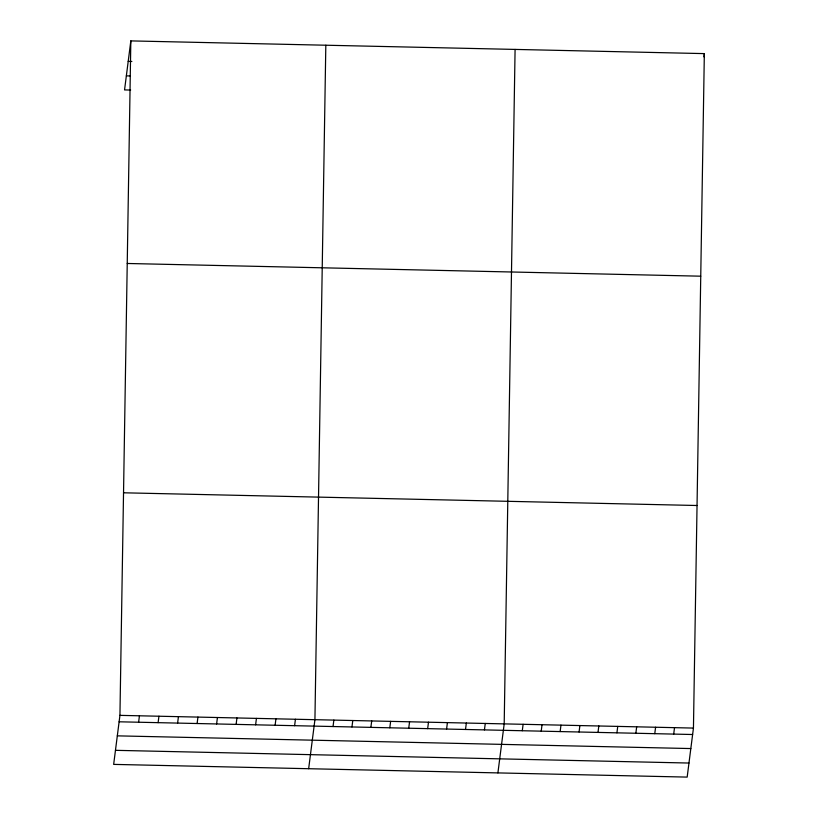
<?xml version="1.0" encoding="UTF-8"?>
<svg xmlns="http://www.w3.org/2000/svg" width="818" height="818" viewBox="0 0 818 818"><rect width="100%" height="100%" fill="white"/><g stroke="black" fill="none" stroke-linecap="round" stroke-linejoin="round"><path stroke-width="1.23" d="M119.939 715.361L130.829 40.9L704.339 53.61L693.449 728.081L687.171 777.1L113.661 764.39L119.939 715.361L693.449 728.081M325.82 45.225L314.93 719.687L308.652 768.705M515.084 49.417L504.195 723.889L497.906 772.908M130.829 40.9L124.551 89.919L130.645 90.052M138.61 722.233L139.438 715.801M158.109 722.662L158.937 716.231M177.608 723.092L178.436 716.66M197.107 723.521L197.936 717.089M216.606 723.961L217.435 717.529M236.116 724.39L236.934 717.959M255.615 724.82L256.433 718.388M275.114 725.259L275.932 718.828M294.613 725.689L295.431 719.257M333.038 726.537L333.856 720.106M351.955 726.957L352.783 720.525M370.881 727.376L371.709 720.944M389.808 727.795L390.636 721.364M408.734 728.214L409.562 721.783M427.661 728.634L428.489 722.202M446.587 729.053L447.415 722.621M465.514 729.472L466.342 723.04M484.44 729.891L485.268 723.46M522.293 730.73L523.111 724.308M541.219 731.159L542.037 724.728M560.146 731.578L560.964 725.147M579.072 731.998L579.89 725.566M597.999 732.417L598.817 725.985M616.925 732.836L617.743 726.404M703.93 56.831L704.339 53.61M635.852 733.255L636.67 726.824M654.768 733.674L655.596 727.243M673.695 734.094L674.523 727.662M128.211 61.381L131.862 61.462M126.35 75.87L130.011 75.951M127.24 263.478L700.75 276.187M123.528 492.794L697.038 505.504M119.111 721.793L692.621 734.513M117.311 735.852L690.821 748.562M115.461 750.331L688.971 763.041"/></g></svg>
